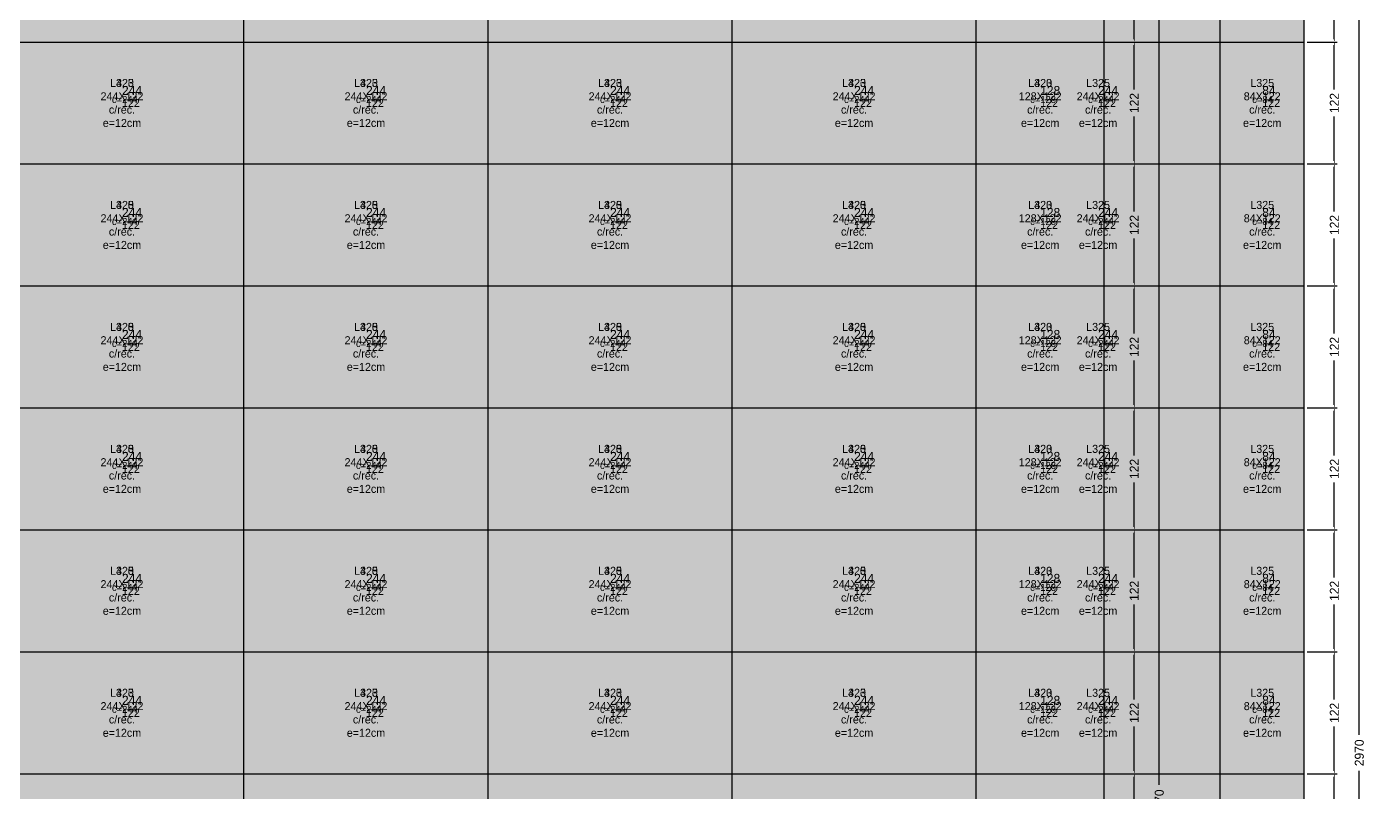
# Model space of a CAD drawing. Extents: x -13000 to 6245, y -61 to 2973.
# Drawn here: x 4907 to 6245, y 1446 to 2211 of the extents above; entities that cross this region are included whole.
import ezdxf

# ---------------------------------------------------------------- set-up
doc = ezdxf.new("R2010")
doc.units = 0
for name, color, linetype in [('3', 3, 'Continuous'), ('4', 4, 'Continuous'), ('AUX00', 7, 'Continuous'), ('Hachura', 251, 'Continuous'), ('Painéis', 200, 'Continuous')]:
    doc.layers.add(name, color=color, linetype=linetype)
doc.dimstyles.new('COTA PAINEL-50', dxfattribs={"dimtxt": 9, "dimasz": 3, "dimexe": 3, "dimexo": 3, "dimgap": 3, "dimtad": 1, "dimdec": 1, "dimcen": 2.5, "dimclrd": 4, "dimclre": 4, "dimclrt": 240, "dimazin": 3, "dimtfac": 1, "dimtmove": 0, "dimatfit": 3})

# ---------------------------------------------------------------- blocks, each defined once
blk = doc.blocks.new('_CLOSEDFILLED')
at = {"color": 0, "linetype": 'BYBLOCK'}
blk.add_solid([(-1, 0.16), (0, 0), (-1, -0.16)], dxfattribs=at)
blk = doc.blocks.new('*D556')
at = {"color": 4}
for p, q in [((5987.2, 1464), (6017.2, 1464)), ((6014.2, 1416.5), (6014.2, 1461)), ((6014.2, 1345), (6014.2, 1389.5)), ((5987.2, 1342), (6017.2, 1342))]:
    blk.add_line(p, q, dxfattribs=at)
at = {"layer": 'Defpoints'}
for p in [(5984.2, 1464), (5984.2, 1342), (6014.2, 1342)]:
    blk.add_point(p, dxfattribs=at)
at = {"layer": 'Painéis', "color": 4, "xscale": 3, "yscale": 3}
for p, rotation in [((6014.2, 1464), 90), ((6014.2, 1342), 270)]:
    blk.add_blockref('_CLOSEDFILLED', p, dxfattribs=dict(at, rotation=rotation))
at = {"layer": 'Painéis', "color": 240, "insert": (6014.2, 1403), "char_height": 9, "attachment_point": 5, "rotation": 90}
blk.add_mtext('122', dxfattribs=at)
blk = doc.blocks.new('*D557')
at = {"color": 4}
for p, q in [((5987.2, 1586), (6017.2, 1586)), ((6014.2, 1538.5), (6014.2, 1583)), ((6014.2, 1467), (6014.2, 1511.5)), ((5987.2, 1464), (6017.2, 1464))]:
    blk.add_line(p, q, dxfattribs=at)
at = {"layer": 'Defpoints'}
for p in [(5984.2, 1586), (5984.2, 1464), (6014.2, 1464)]:
    blk.add_point(p, dxfattribs=at)
at = {"layer": 'Painéis', "color": 4, "xscale": 3, "yscale": 3}
for p, rotation in [((6014.2, 1586), 90), ((6014.2, 1464), 270)]:
    blk.add_blockref('_CLOSEDFILLED', p, dxfattribs=dict(at, rotation=rotation))
at = {"layer": 'Painéis', "color": 240, "insert": (6014.2, 1525), "char_height": 9, "attachment_point": 5, "rotation": 90}
blk.add_mtext('122', dxfattribs=at)
blk = doc.blocks.new('*D558')
at = {"color": 4}
for p, q in [((5987.2, 1708), (6017.2, 1708)), ((6014.2, 1660.5), (6014.2, 1705)), ((6014.2, 1589), (6014.2, 1633.5)), ((5987.2, 1586), (6017.2, 1586))]:
    blk.add_line(p, q, dxfattribs=at)
at = {"layer": 'Defpoints'}
for p in [(5984.2, 1708), (5984.2, 1586), (6014.2, 1586)]:
    blk.add_point(p, dxfattribs=at)
at = {"layer": 'Painéis', "color": 4, "xscale": 3, "yscale": 3}
for p, rotation in [((6014.2, 1708), 90), ((6014.2, 1586), 270)]:
    blk.add_blockref('_CLOSEDFILLED', p, dxfattribs=dict(at, rotation=rotation))
at = {"layer": 'Painéis', "color": 240, "insert": (6014.2, 1647), "char_height": 9, "attachment_point": 5, "rotation": 90}
blk.add_mtext('122', dxfattribs=at)
blk = doc.blocks.new('*D559')
at = {"color": 4}
for p, q in [((5987.2, 1830), (6017.2, 1830)), ((6014.2, 1782.5), (6014.2, 1827)), ((6014.2, 1711), (6014.2, 1755.5)), ((5987.2, 1708), (6017.2, 1708))]:
    blk.add_line(p, q, dxfattribs=at)
at = {"layer": 'Defpoints'}
for p in [(5984.2, 1830), (5984.2, 1708), (6014.2, 1708)]:
    blk.add_point(p, dxfattribs=at)
at = {"layer": 'Painéis', "color": 4, "xscale": 3, "yscale": 3}
for p, rotation in [((6014.2, 1830), 90), ((6014.2, 1708), 270)]:
    blk.add_blockref('_CLOSEDFILLED', p, dxfattribs=dict(at, rotation=rotation))
at = {"layer": 'Painéis', "color": 240, "insert": (6014.2, 1769), "char_height": 9, "attachment_point": 5, "rotation": 90}
blk.add_mtext('122', dxfattribs=at)
blk = doc.blocks.new('*D560')
at = {"color": 4}
for p, q in [((5987.2, 1952), (6017.2, 1952)), ((6014.2, 1904.5), (6014.2, 1949)), ((6014.2, 1833), (6014.2, 1877.5)), ((5987.2, 1830), (6017.2, 1830))]:
    blk.add_line(p, q, dxfattribs=at)
at = {"layer": 'Defpoints'}
for p in [(5984.2, 1952), (5984.2, 1830), (6014.2, 1830)]:
    blk.add_point(p, dxfattribs=at)
at = {"layer": 'Painéis', "color": 4, "xscale": 3, "yscale": 3}
for p, rotation in [((6014.2, 1952), 90), ((6014.2, 1830), 270)]:
    blk.add_blockref('_CLOSEDFILLED', p, dxfattribs=dict(at, rotation=rotation))
at = {"layer": 'Painéis', "color": 240, "insert": (6014.2, 1891), "char_height": 9, "attachment_point": 5, "rotation": 90}
blk.add_mtext('122', dxfattribs=at)
blk = doc.blocks.new('*D561')
at = {"color": 4}
for p, q in [((5987.2, 2074), (6017.2, 2074)), ((6014.2, 2026.5), (6014.2, 2071)), ((6014.2, 1955), (6014.2, 1999.5)), ((5987.2, 1952), (6017.2, 1952))]:
    blk.add_line(p, q, dxfattribs=at)
at = {"layer": 'Defpoints'}
for p in [(5984.2, 2074), (5984.2, 1952), (6014.2, 1952)]:
    blk.add_point(p, dxfattribs=at)
at = {"layer": 'Painéis', "color": 4, "xscale": 3, "yscale": 3}
for p, rotation in [((6014.2, 2074), 90), ((6014.2, 1952), 270)]:
    blk.add_blockref('_CLOSEDFILLED', p, dxfattribs=dict(at, rotation=rotation))
at = {"layer": 'Painéis', "color": 240, "insert": (6014.2, 2013), "char_height": 9, "attachment_point": 5, "rotation": 90}
blk.add_mtext('122', dxfattribs=at)
blk = doc.blocks.new('*D562')
at = {"color": 4}
for p, q in [((5987.2, 2196), (6017.2, 2196)), ((6014.2, 2148.5), (6014.2, 2193)), ((6014.2, 2077), (6014.2, 2121.5)), ((5987.2, 2074), (6017.2, 2074))]:
    blk.add_line(p, q, dxfattribs=at)
at = {"layer": 'Defpoints'}
for p in [(5984.2, 2196), (5984.2, 2074), (6014.2, 2074)]:
    blk.add_point(p, dxfattribs=at)
at = {"layer": 'Painéis', "color": 4, "xscale": 3, "yscale": 3}
for p, rotation in [((6014.2, 2196), 90), ((6014.2, 2074), 270)]:
    blk.add_blockref('_CLOSEDFILLED', p, dxfattribs=dict(at, rotation=rotation))
at = {"layer": 'Painéis', "color": 240, "insert": (6014.2, 2135), "char_height": 9, "attachment_point": 5, "rotation": 90}
blk.add_mtext('122', dxfattribs=at)
blk = doc.blocks.new('*D563')
at = {"color": 4}
for p, q in [((5987.2, 2318), (6017.2, 2318)), ((6014.2, 2270.5), (6014.2, 2315)), ((6014.2, 2199), (6014.2, 2243.5)), ((5987.2, 2196), (6017.2, 2196))]:
    blk.add_line(p, q, dxfattribs=at)
at = {"layer": 'Defpoints'}
for p in [(5984.2, 2318), (5984.2, 2196), (6014.2, 2196)]:
    blk.add_point(p, dxfattribs=at)
at = {"layer": 'Painéis', "color": 4, "xscale": 3, "yscale": 3}
for p, rotation in [((6014.2, 2318), 90), ((6014.2, 2196), 270)]:
    blk.add_blockref('_CLOSEDFILLED', p, dxfattribs=dict(at, rotation=rotation))
at = {"layer": 'Painéis', "color": 240, "insert": (6014.2, 2257), "char_height": 9, "attachment_point": 5, "rotation": 90}
blk.add_mtext('122', dxfattribs=at)
blk = doc.blocks.new('*D569')
at = {"color": 4}
for p, q in [((5987.2, 2870), (6042.2, 2870)), ((6039.2, 1453), (6039.2, 2867)), ((6039.2, 3), (6039.2, 1417)), ((5987.2, 0), (6042.2, 0))]:
    blk.add_line(p, q, dxfattribs=at)
at = {"layer": 'Defpoints'}
for p in [(5984.2, 2870), (5984.2, 0), (6039.2, 0)]:
    blk.add_point(p, dxfattribs=at)
at = {"layer": 'Painéis', "color": 4, "xscale": 3, "yscale": 3}
for p, rotation in [((6039.2, 2870), 90), ((6039.2, 0), 270)]:
    blk.add_blockref('_CLOSEDFILLED', p, dxfattribs=dict(at, rotation=rotation))
at = {"layer": 'Painéis', "color": 240, "insert": (6039.2, 1435), "char_height": 9, "attachment_point": 5, "rotation": 90}
blk.add_mtext('2870', dxfattribs=at)
blk = doc.blocks.new('*D613')
at = {"color": 4}
for p, q in [((6187.2, 1464), (6217.2, 1464)), ((6214.2, 1416.5), (6214.2, 1461)), ((6214.2, 1345), (6214.2, 1389.5)), ((6187.2, 1342), (6217.2, 1342))]:
    blk.add_line(p, q, dxfattribs=at)
at = {"layer": 'Defpoints'}
for p in [(6184.2, 1464), (6184.2, 1342), (6214.2, 1342)]:
    blk.add_point(p, dxfattribs=at)
at = {"layer": 'Painéis', "color": 4, "xscale": 3, "yscale": 3}
for p, rotation in [((6214.2, 1464), 90), ((6214.2, 1342), 270)]:
    blk.add_blockref('_CLOSEDFILLED', p, dxfattribs=dict(at, rotation=rotation))
at = {"layer": 'Painéis', "color": 240, "insert": (6214.2, 1403), "char_height": 9, "attachment_point": 5, "rotation": 90}
blk.add_mtext('122', dxfattribs=at)
blk = doc.blocks.new('*D614')
at = {"color": 4}
for p, q in [((6187.2, 1586), (6217.2, 1586)), ((6214.2, 1538.5), (6214.2, 1583)), ((6214.2, 1467), (6214.2, 1511.5)), ((6187.2, 1464), (6217.2, 1464))]:
    blk.add_line(p, q, dxfattribs=at)
at = {"layer": 'Defpoints'}
for p in [(6184.2, 1586), (6184.2, 1464), (6214.2, 1464)]:
    blk.add_point(p, dxfattribs=at)
at = {"layer": 'Painéis', "color": 4, "xscale": 3, "yscale": 3}
for p, rotation in [((6214.2, 1586), 90), ((6214.2, 1464), 270)]:
    blk.add_blockref('_CLOSEDFILLED', p, dxfattribs=dict(at, rotation=rotation))
at = {"layer": 'Painéis', "color": 240, "insert": (6214.2, 1525), "char_height": 9, "attachment_point": 5, "rotation": 90}
blk.add_mtext('122', dxfattribs=at)
blk = doc.blocks.new('*D615')
at = {"color": 4}
for p, q in [((6187.2, 1708), (6217.2, 1708)), ((6214.2, 1660.5), (6214.2, 1705)), ((6214.2, 1589), (6214.2, 1633.5)), ((6187.2, 1586), (6217.2, 1586))]:
    blk.add_line(p, q, dxfattribs=at)
at = {"layer": 'Defpoints'}
for p in [(6184.2, 1708), (6184.2, 1586), (6214.2, 1586)]:
    blk.add_point(p, dxfattribs=at)
at = {"layer": 'Painéis', "color": 4, "xscale": 3, "yscale": 3}
for p, rotation in [((6214.2, 1708), 90), ((6214.2, 1586), 270)]:
    blk.add_blockref('_CLOSEDFILLED', p, dxfattribs=dict(at, rotation=rotation))
at = {"layer": 'Painéis', "color": 240, "insert": (6214.2, 1647), "char_height": 9, "attachment_point": 5, "rotation": 90}
blk.add_mtext('122', dxfattribs=at)
blk = doc.blocks.new('*D616')
at = {"color": 4}
for p, q in [((6187.2, 1830), (6217.2, 1830)), ((6214.2, 1782.5), (6214.2, 1827)), ((6214.2, 1711), (6214.2, 1755.5)), ((6187.2, 1708), (6217.2, 1708))]:
    blk.add_line(p, q, dxfattribs=at)
at = {"layer": 'Defpoints'}
for p in [(6184.2, 1830), (6184.2, 1708), (6214.2, 1708)]:
    blk.add_point(p, dxfattribs=at)
at = {"layer": 'Painéis', "color": 4, "xscale": 3, "yscale": 3}
for p, rotation in [((6214.2, 1830), 90), ((6214.2, 1708), 270)]:
    blk.add_blockref('_CLOSEDFILLED', p, dxfattribs=dict(at, rotation=rotation))
at = {"layer": 'Painéis', "color": 240, "insert": (6214.2, 1769), "char_height": 9, "attachment_point": 5, "rotation": 90}
blk.add_mtext('122', dxfattribs=at)
blk = doc.blocks.new('*D617')
at = {"color": 4}
for p, q in [((6187.2, 1952), (6217.2, 1952)), ((6214.2, 1904.5), (6214.2, 1949)), ((6214.2, 1833), (6214.2, 1877.5)), ((6187.2, 1830), (6217.2, 1830))]:
    blk.add_line(p, q, dxfattribs=at)
at = {"layer": 'Defpoints'}
for p in [(6184.2, 1952), (6184.2, 1830), (6214.2, 1830)]:
    blk.add_point(p, dxfattribs=at)
at = {"layer": 'Painéis', "color": 4, "xscale": 3, "yscale": 3}
for p, rotation in [((6214.2, 1952), 90), ((6214.2, 1830), 270)]:
    blk.add_blockref('_CLOSEDFILLED', p, dxfattribs=dict(at, rotation=rotation))
at = {"layer": 'Painéis', "color": 240, "insert": (6214.2, 1891), "char_height": 9, "attachment_point": 5, "rotation": 90}
blk.add_mtext('122', dxfattribs=at)
blk = doc.blocks.new('*D618')
at = {"color": 4}
for p, q in [((6187.2, 2074), (6217.2, 2074)), ((6214.2, 2026.5), (6214.2, 2071)), ((6214.2, 1955), (6214.2, 1999.5)), ((6187.2, 1952), (6217.2, 1952))]:
    blk.add_line(p, q, dxfattribs=at)
at = {"layer": 'Defpoints'}
for p in [(6184.2, 2074), (6184.2, 1952), (6214.2, 1952)]:
    blk.add_point(p, dxfattribs=at)
at = {"layer": 'Painéis', "color": 4, "xscale": 3, "yscale": 3}
for p, rotation in [((6214.2, 2074), 90), ((6214.2, 1952), 270)]:
    blk.add_blockref('_CLOSEDFILLED', p, dxfattribs=dict(at, rotation=rotation))
at = {"layer": 'Painéis', "color": 240, "insert": (6214.2, 2013), "char_height": 9, "attachment_point": 5, "rotation": 90}
blk.add_mtext('122', dxfattribs=at)
blk = doc.blocks.new('*D619')
at = {"color": 4}
for p, q in [((6187.2, 2196), (6217.2, 2196)), ((6214.2, 2148.5), (6214.2, 2193)), ((6214.2, 2077), (6214.2, 2121.5)), ((6187.2, 2074), (6217.2, 2074))]:
    blk.add_line(p, q, dxfattribs=at)
at = {"layer": 'Defpoints'}
for p in [(6184.2, 2196), (6184.2, 2074), (6214.2, 2074)]:
    blk.add_point(p, dxfattribs=at)
at = {"layer": 'Painéis', "color": 4, "xscale": 3, "yscale": 3}
for p, rotation in [((6214.2, 2196), 90), ((6214.2, 2074), 270)]:
    blk.add_blockref('_CLOSEDFILLED', p, dxfattribs=dict(at, rotation=rotation))
at = {"layer": 'Painéis', "color": 240, "insert": (6214.2, 2135), "char_height": 9, "attachment_point": 5, "rotation": 90}
blk.add_mtext('122', dxfattribs=at)
blk = doc.blocks.new('*D620')
at = {"color": 4}
for p, q in [((6187.2, 2318), (6217.2, 2318)), ((6214.2, 2270.5), (6214.2, 2315)), ((6214.2, 2199), (6214.2, 2243.5)), ((6187.2, 2196), (6217.2, 2196))]:
    blk.add_line(p, q, dxfattribs=at)
at = {"layer": 'Defpoints'}
for p in [(6184.2, 2318), (6184.2, 2196), (6214.2, 2196)]:
    blk.add_point(p, dxfattribs=at)
at = {"layer": 'Painéis', "color": 4, "xscale": 3, "yscale": 3}
for p, rotation in [((6214.2, 2318), 90), ((6214.2, 2196), 270)]:
    blk.add_blockref('_CLOSEDFILLED', p, dxfattribs=dict(at, rotation=rotation))
at = {"layer": 'Painéis', "color": 240, "insert": (6214.2, 2257), "char_height": 9, "attachment_point": 5, "rotation": 90}
blk.add_mtext('122', dxfattribs=at)
blk = doc.blocks.new('*D627')
at = {"color": 4}
for p, q in [((6187.2, 2970), (6242.2, 2970)), ((6239.2, 1503), (6239.2, 2967)), ((6239.2, 3), (6239.2, 1467)), ((6187.2, 0), (6242.2, 0))]:
    blk.add_line(p, q, dxfattribs=at)
at = {"layer": 'Defpoints'}
for p in [(6184.2, 2970), (6184.2, 0), (6239.2, 0)]:
    blk.add_point(p, dxfattribs=at)
at = {"layer": 'Painéis', "color": 4, "xscale": 3, "yscale": 3}
for p, rotation in [((6239.2, 2970), 90), ((6239.2, 0), 270)]:
    blk.add_blockref('_CLOSEDFILLED', p, dxfattribs=dict(at, rotation=rotation))
at = {"layer": 'Painéis', "color": 240, "insert": (6239.2, 1485), "char_height": 9, "attachment_point": 5, "rotation": 90}
blk.add_mtext('2970', dxfattribs=at)
blk = doc.blocks.new('*D830')
at = {"color": 4}
for p, q in [((5987.2, 1464), (6017.2, 1464)), ((6014.2, 1416.5), (6014.2, 1461)), ((6014.2, 1345), (6014.2, 1389.5)), ((5987.2, 1342), (6017.2, 1342))]:
    blk.add_line(p, q, dxfattribs=at)
at = {"layer": 'Defpoints'}
for p in [(5984.2, 1464), (5984.2, 1342), (6014.2, 1342)]:
    blk.add_point(p, dxfattribs=at)
at = {"layer": 'Painéis', "color": 4, "xscale": 3, "yscale": 3}
for p, rotation in [((6014.2, 1464), 90), ((6014.2, 1342), 270)]:
    blk.add_blockref('_CLOSEDFILLED', p, dxfattribs=dict(at, rotation=rotation))
at = {"layer": 'Painéis', "color": 240, "insert": (6014.2, 1403), "char_height": 9, "attachment_point": 5, "rotation": 90}
blk.add_mtext('122', dxfattribs=at)
blk = doc.blocks.new('*D831')
at = {"color": 4}
for p, q in [((5987.2, 1586), (6017.2, 1586)), ((6014.2, 1538.5), (6014.2, 1583)), ((6014.2, 1467), (6014.2, 1511.5)), ((5987.2, 1464), (6017.2, 1464))]:
    blk.add_line(p, q, dxfattribs=at)
at = {"layer": 'Defpoints'}
for p in [(5984.2, 1586), (5984.2, 1464), (6014.2, 1464)]:
    blk.add_point(p, dxfattribs=at)
at = {"layer": 'Painéis', "color": 4, "xscale": 3, "yscale": 3}
for p, rotation in [((6014.2, 1586), 90), ((6014.2, 1464), 270)]:
    blk.add_blockref('_CLOSEDFILLED', p, dxfattribs=dict(at, rotation=rotation))
at = {"layer": 'Painéis', "color": 240, "insert": (6014.2, 1525), "char_height": 9, "attachment_point": 5, "rotation": 90}
blk.add_mtext('122', dxfattribs=at)
blk = doc.blocks.new('*D832')
at = {"color": 4}
for p, q in [((5987.2, 1708), (6017.2, 1708)), ((6014.2, 1660.5), (6014.2, 1705)), ((6014.2, 1589), (6014.2, 1633.5)), ((5987.2, 1586), (6017.2, 1586))]:
    blk.add_line(p, q, dxfattribs=at)
at = {"layer": 'Defpoints'}
for p in [(5984.2, 1708), (5984.2, 1586), (6014.2, 1586)]:
    blk.add_point(p, dxfattribs=at)
at = {"layer": 'Painéis', "color": 4, "xscale": 3, "yscale": 3}
for p, rotation in [((6014.2, 1708), 90), ((6014.2, 1586), 270)]:
    blk.add_blockref('_CLOSEDFILLED', p, dxfattribs=dict(at, rotation=rotation))
at = {"layer": 'Painéis', "color": 240, "insert": (6014.2, 1647), "char_height": 9, "attachment_point": 5, "rotation": 90}
blk.add_mtext('122', dxfattribs=at)
blk = doc.blocks.new('*D833')
at = {"color": 4}
for p, q in [((5987.2, 1830), (6017.2, 1830)), ((6014.2, 1782.5), (6014.2, 1827)), ((6014.2, 1711), (6014.2, 1755.5)), ((5987.2, 1708), (6017.2, 1708))]:
    blk.add_line(p, q, dxfattribs=at)
at = {"layer": 'Defpoints'}
for p in [(5984.2, 1830), (5984.2, 1708), (6014.2, 1708)]:
    blk.add_point(p, dxfattribs=at)
at = {"layer": 'Painéis', "color": 4, "xscale": 3, "yscale": 3}
for p, rotation in [((6014.2, 1830), 90), ((6014.2, 1708), 270)]:
    blk.add_blockref('_CLOSEDFILLED', p, dxfattribs=dict(at, rotation=rotation))
at = {"layer": 'Painéis', "color": 240, "insert": (6014.2, 1769), "char_height": 9, "attachment_point": 5, "rotation": 90}
blk.add_mtext('122', dxfattribs=at)
blk = doc.blocks.new('*D834')
at = {"color": 4}
for p, q in [((5987.2, 1952), (6017.2, 1952)), ((6014.2, 1904.5), (6014.2, 1949)), ((6014.2, 1833), (6014.2, 1877.5)), ((5987.2, 1830), (6017.2, 1830))]:
    blk.add_line(p, q, dxfattribs=at)
at = {"layer": 'Defpoints'}
for p in [(5984.2, 1952), (5984.2, 1830), (6014.2, 1830)]:
    blk.add_point(p, dxfattribs=at)
at = {"layer": 'Painéis', "color": 4, "xscale": 3, "yscale": 3}
for p, rotation in [((6014.2, 1952), 90), ((6014.2, 1830), 270)]:
    blk.add_blockref('_CLOSEDFILLED', p, dxfattribs=dict(at, rotation=rotation))
at = {"layer": 'Painéis', "color": 240, "insert": (6014.2, 1891), "char_height": 9, "attachment_point": 5, "rotation": 90}
blk.add_mtext('122', dxfattribs=at)
blk = doc.blocks.new('*D835')
at = {"color": 4}
for p, q in [((5987.2, 2074), (6017.2, 2074)), ((6014.2, 2026.5), (6014.2, 2071)), ((6014.2, 1955), (6014.2, 1999.5)), ((5987.2, 1952), (6017.2, 1952))]:
    blk.add_line(p, q, dxfattribs=at)
at = {"layer": 'Defpoints'}
for p in [(5984.2, 2074), (5984.2, 1952), (6014.2, 1952)]:
    blk.add_point(p, dxfattribs=at)
at = {"layer": 'Painéis', "color": 4, "xscale": 3, "yscale": 3}
for p, rotation in [((6014.2, 2074), 90), ((6014.2, 1952), 270)]:
    blk.add_blockref('_CLOSEDFILLED', p, dxfattribs=dict(at, rotation=rotation))
at = {"layer": 'Painéis', "color": 240, "insert": (6014.2, 2013), "char_height": 9, "attachment_point": 5, "rotation": 90}
blk.add_mtext('122', dxfattribs=at)
blk = doc.blocks.new('*D836')
at = {"color": 4}
for p, q in [((5987.2, 2196), (6017.2, 2196)), ((6014.2, 2148.5), (6014.2, 2193)), ((6014.2, 2077), (6014.2, 2121.5)), ((5987.2, 2074), (6017.2, 2074))]:
    blk.add_line(p, q, dxfattribs=at)
at = {"layer": 'Defpoints'}
for p in [(5984.2, 2196), (5984.2, 2074), (6014.2, 2074)]:
    blk.add_point(p, dxfattribs=at)
at = {"layer": 'Painéis', "color": 4, "xscale": 3, "yscale": 3}
for p, rotation in [((6014.2, 2196), 90), ((6014.2, 2074), 270)]:
    blk.add_blockref('_CLOSEDFILLED', p, dxfattribs=dict(at, rotation=rotation))
at = {"layer": 'Painéis', "color": 240, "insert": (6014.2, 2135), "char_height": 9, "attachment_point": 5, "rotation": 90}
blk.add_mtext('122', dxfattribs=at)
blk = doc.blocks.new('*D837')
at = {"color": 4}
for p, q in [((5987.2, 2318), (6017.2, 2318)), ((6014.2, 2270.5), (6014.2, 2315)), ((6014.2, 2199), (6014.2, 2243.5)), ((5987.2, 2196), (6017.2, 2196))]:
    blk.add_line(p, q, dxfattribs=at)
at = {"layer": 'Defpoints'}
for p in [(5984.2, 2318), (5984.2, 2196), (6014.2, 2196)]:
    blk.add_point(p, dxfattribs=at)
at = {"layer": 'Painéis', "color": 4, "xscale": 3, "yscale": 3}
for p, rotation in [((6014.2, 2318), 90), ((6014.2, 2196), 270)]:
    blk.add_blockref('_CLOSEDFILLED', p, dxfattribs=dict(at, rotation=rotation))
at = {"layer": 'Painéis', "color": 240, "insert": (6014.2, 2257), "char_height": 9, "attachment_point": 5, "rotation": 90}
blk.add_mtext('122', dxfattribs=at)
blk = doc.blocks.new('*D843')
at = {"color": 4}
for p, q in [((5987.2, 2870), (6042.2, 2870)), ((6039.2, 1453), (6039.2, 2867)), ((6039.2, 3), (6039.2, 1417)), ((5987.2, 0), (6042.2, 0))]:
    blk.add_line(p, q, dxfattribs=at)
at = {"layer": 'Defpoints'}
for p in [(5984.2, 2870), (5984.2, 0), (6039.2, 0)]:
    blk.add_point(p, dxfattribs=at)
at = {"layer": 'Painéis', "color": 4, "xscale": 3, "yscale": 3}
for p, rotation in [((6039.2, 2870), 90), ((6039.2, 0), 270)]:
    blk.add_blockref('_CLOSEDFILLED', p, dxfattribs=dict(at, rotation=rotation))
at = {"layer": 'Painéis', "color": 240, "insert": (6039.2, 1435), "char_height": 9, "attachment_point": 5, "rotation": 90}
blk.add_mtext('2870', dxfattribs=at)

msp = doc.modelspace()

# ---------------------------------------------------------------- hatches: boundary and pattern name
at = {"layer": 'Hachura'}
h = msp.add_hatch(color=7, dxfattribs=at)
h.dxf.hatch_style = 1
h.paths.add_polyline_path([(0, 0), (6184.2, 0), (6184.2, 2970), (0, 2970)])
h = msp.add_hatch(color=7, dxfattribs=at)
h.dxf.hatch_style = 1
h.paths.add_polyline_path([(0, 0), (5984.2, 0), (5984.2, 2870), (0, 2870)])
h = msp.add_hatch(color=7, dxfattribs=at)
h.dxf.hatch_style = 1
h.paths.add_polyline_path([(0, 0), (5984.2, 0), (5984.2, 2870), (0, 2870)])

# ---------------------------------------------------------------- linework, layer by layer
at = {"layer": '3'}
for p, q in [((6184.2, 0), (6184.2, 2970)), ((5984.2, 0), (5984.2, 2870)), ((5984.2, 0), (5984.2, 2870))]:
    msp.add_line(p, q, dxfattribs=at)
at = {"layer": '3', "lineweight": 25}
for points in [[(0, 0), (6184.2, 0), (6184.2, 2970), (0, 2970)], [(0, 0), (5984.2, 0), (5984.2, 2870), (0, 2870)], [(0, 0), (5984.2, 0), (5984.2, 2870), (0, 2870)]]:
    msp.add_lwpolyline(points, close=True, dxfattribs=at)
at = {"layer": '3'}
for points in [[(5124, 0), (5124, 2970)], [(5368, 0), (5368, 2970)], [(5612, 0), (5612, 2970)], [(5856, 0), (5856, 2970)], [(6100, 0), (6100, 2970)], [(6184.2, 0), (6184.2, 2970)], [(5124, 0), (5124, 2870)], [(5124, 0), (5124, 2870)], [(5368, 0), (5368, 2870)], [(5368, 0), (5368, 2870)], [(5612, 0), (5612, 2870)], [(5612, 0), (5612, 2870)], [(5856, 0), (5856, 2870)], [(5856, 0), (5856, 2870)], [(5984.2, 0), (5984.2, 2870)], [(5984.2, 0), (5984.2, 2870)], [(0, 2196), (5984.2, 2196)], [(0, 2196), (6184.2, 2196)], [(0, 2196), (5984.2, 2196)], [(0, 2074), (5984.2, 2074)], [(0, 2074), (6184.2, 2074)], [(0, 2074), (5984.2, 2074)], [(0, 1952), (5984.2, 1952)], [(0, 1952), (6184.2, 1952)], [(0, 1952), (5984.2, 1952)], [(0, 1830), (5984.2, 1830)], [(0, 1830), (6184.2, 1830)], [(0, 1830), (5984.2, 1830)], [(0, 1708), (5984.2, 1708)], [(0, 1708), (6184.2, 1708)], [(0, 1708), (5984.2, 1708)], [(0, 1586), (5984.2, 1586)], [(0, 1586), (6184.2, 1586)], [(0, 1586), (5984.2, 1586)], [(0, 1464), (5984.2, 1464)], [(0, 1464), (6184.2, 1464)], [(0, 1464), (5984.2, 1464)]]:
    msp.add_lwpolyline(points, dxfattribs=at)
at = {"layer": 'Painéis', "lineweight": 18}
for p, q in [((5124, 0), (5124, 2970)), ((5368, 0), (5368, 2970)), ((5612, 0), (5612, 2970)), ((5856, 0), (5856, 2970)), ((6100, 0), (6100, 2970)), ((6184.2, 0), (6184.2, 2970)), ((5124, 0), (5124, 2870)), ((5124, 0), (5124, 2870)), ((5368, 0), (5368, 2870)), ((5368, 0), (5368, 2870)), ((5612, 0), (5612, 2870)), ((5612, 0), (5612, 2870)), ((5856, 0), (5856, 2870)), ((5856, 0), (5856, 2870)), ((5984.2, 0), (5984.2, 2870)), ((5984.2, 0), (5984.2, 2870)), ((0, 2196), (5984.2, 2196)), ((0, 2196), (6184.2, 2196)), ((0, 2196), (5984.2, 2196)), ((0, 2074), (5984.2, 2074)), ((0, 2074), (6184.2, 2074)), ((0, 2074), (5984.2, 2074)), ((0, 1952), (5984.2, 1952)), ((0, 1952), (6184.2, 1952)), ((0, 1952), (5984.2, 1952)), ((0, 1830), (5984.2, 1830)), ((0, 1830), (6184.2, 1830)), ((0, 1830), (5984.2, 1830)), ((0, 1708), (5984.2, 1708)), ((0, 1708), (6184.2, 1708)), ((0, 1708), (5984.2, 1708)), ((0, 1586), (5984.2, 1586)), ((0, 1586), (6184.2, 1586)), ((0, 1586), (5984.2, 1586)), ((0, 1464), (5984.2, 1464)), ((0, 1464), (6184.2, 1464)), ((0, 1464), (5984.2, 1464))]:
    msp.add_line(p, q, dxfattribs=at)

# ---------------------------------------------------------------- texts
at = {"layer": '3'}
for s, p in [('c=244', (4992, 2135)), ('c=244', (4992, 2135)), ('c=244', (4992, 2135)), ('c=244', (5236, 2135)), ('c=244', (5236, 2135)), ('c=244', (5236, 2135)), ('c=244', (5480, 2135)), ('c=244', (5480, 2135)), ('c=244', (5480, 2135)), ('c=244', (5724, 2135)), ('c=244', (5724, 2135)), ('c=244', (5724, 2135)), ('c=128', (5910.1, 2135)), ('c=128', (5910.1, 2135)), ('c=244', (5968, 2135)), ('c=84', (6132.1, 2135)), ('c=244', (4992, 2013)), ('c=244', (4992, 2013)), ('c=244', (4992, 2013)), ('c=244', (5236, 2013)), ('c=244', (5236, 2013)), ('c=244', (5236, 2013)), ('c=244', (5480, 2013)), ('c=244', (5480, 2013)), ('c=244', (5480, 2013)), ('c=244', (5724, 2013)), ('c=244', (5724, 2013)), ('c=244', (5724, 2013)), ('c=128', (5910.1, 2013)), ('c=128', (5910.1, 2013)), ('c=244', (5968, 2013)), ('c=84', (6132.1, 2013)), ('c=244', (4992, 1891)), ('c=244', (4992, 1891)), ('c=244', (4992, 1891)), ('c=244', (5236, 1891)), ('c=244', (5236, 1891)), ('c=244', (5236, 1891)), ('c=244', (5480, 1891)), ('c=244', (5480, 1891)), ('c=244', (5480, 1891)), ('c=244', (5724, 1891)), ('c=244', (5724, 1891)), ('c=244', (5724, 1891)), ('c=128', (5910.1, 1891)), ('c=128', (5910.1, 1891)), ('c=244', (5968, 1891)), ('c=84', (6132.1, 1891)), ('c=244', (4992, 1769)), ('c=244', (4992, 1769)), ('c=244', (4992, 1769)), ('c=244', (5236, 1769)), ('c=244', (5236, 1769)), ('c=244', (5236, 1769)), ('c=244', (5480, 1769)), ('c=244', (5480, 1769)), ('c=244', (5480, 1769)), ('c=244', (5724, 1769)), ('c=244', (5724, 1769)), ('c=244', (5724, 1769)), ('c=128', (5910.1, 1769)), ('c=128', (5910.1, 1769)), ('c=244', (5968, 1769)), ('c=84', (6132.1, 1769)), ('c=244', (4992, 1647)), ('c=244', (4992, 1647)), ('c=244', (4992, 1647)), ('c=244', (5236, 1647)), ('c=244', (5236, 1647)), ('c=244', (5236, 1647)), ('c=244', (5480, 1647)), ('c=244', (5480, 1647)), ('c=244', (5480, 1647)), ('c=244', (5724, 1647)), ('c=244', (5724, 1647)), ('c=244', (5724, 1647)), ('c=128', (5910.1, 1647)), ('c=128', (5910.1, 1647)), ('c=244', (5968, 1647)), ('c=84', (6132.1, 1647)), ('c=244', (4992, 1525)), ('c=244', (4992, 1525)), ('c=244', (4992, 1525)), ('c=244', (5236, 1525)), ('c=244', (5236, 1525)), ('c=244', (5236, 1525)), ('c=244', (5480, 1525)), ('c=244', (5480, 1525)), ('c=244', (5480, 1525)), ('c=244', (5724, 1525)), ('c=244', (5724, 1525)), ('c=244', (5724, 1525)), ('c=128', (5910.1, 1525)), ('c=128', (5910.1, 1525)), ('c=244', (5968, 1525)), ('c=84', (6132.1, 1525))]:
    msp.add_text(s, height=7, dxfattribs=at).set_placement(p)
at = {"layer": '4'}
for s, height, p in [('244', 9, (5002, 2143)), ('244', 9, (5002, 2143)), ('244', 9, (5002, 2143)), ('244', 9, (5246, 2143)), ('244', 9, (5246, 2143)), ('244', 9, (5246, 2143)), ('244', 9, (5490, 2143)), ('244', 9, (5490, 2143)), ('244', 9, (5490, 2143)), ('244', 9, (5734, 2143)), ('244', 9, (5734, 2143)), ('244', 9, (5734, 2143)), ('128', 9, (5920.1, 2143)), ('128', 9, (5920.1, 2143)), ('244', 9, (5978, 2143)), ('84', 9, (6142.1, 2143)), ('122', 8, (5002, 2131)), ('122', 8, (5002, 2131)), ('122', 8, (5002, 2131)), ('122', 8, (5246, 2131)), ('122', 8, (5246, 2131)), ('122', 8, (5246, 2131)), ('122', 8, (5490, 2131)), ('122', 8, (5490, 2131)), ('122', 8, (5490, 2131)), ('122', 8, (5734, 2131)), ('122', 8, (5734, 2131)), ('122', 8, (5734, 2131)), ('122', 8, (5920.1, 2131)), ('122', 8, (5920.1, 2131)), ('122', 8, (5978, 2131)), ('122', 8, (6142.1, 2131)), ('244', 9, (5002, 2021)), ('244', 9, (5002, 2021)), ('244', 9, (5002, 2021)), ('244', 9, (5246, 2021)), ('244', 9, (5246, 2021)), ('244', 9, (5246, 2021)), ('244', 9, (5490, 2021)), ('244', 9, (5490, 2021)), ('244', 9, (5490, 2021)), ('244', 9, (5734, 2021)), ('244', 9, (5734, 2021)), ('244', 9, (5734, 2021)), ('128', 9, (5920.1, 2021)), ('128', 9, (5920.1, 2021)), ('244', 9, (5978, 2021)), ('84', 9, (6142.1, 2021)), ('122', 8, (5002, 2009)), ('122', 8, (5002, 2009)), ('122', 8, (5002, 2009)), ('122', 8, (5246, 2009)), ('122', 8, (5246, 2009)), ('122', 8, (5246, 2009)), ('122', 8, (5490, 2009)), ('122', 8, (5490, 2009)), ('122', 8, (5490, 2009)), ('122', 8, (5734, 2009)), ('122', 8, (5734, 2009)), ('122', 8, (5734, 2009)), ('122', 8, (5920.1, 2009)), ('122', 8, (5920.1, 2009)), ('122', 8, (5978, 2009)), ('122', 8, (6142.1, 2009)), ('244', 9, (5002, 1899)), ('244', 9, (5002, 1899)), ('244', 9, (5002, 1899)), ('244', 9, (5246, 1899)), ('244', 9, (5246, 1899)), ('244', 9, (5246, 1899)), ('244', 9, (5490, 1899)), ('244', 9, (5490, 1899)), ('244', 9, (5490, 1899)), ('244', 9, (5734, 1899)), ('244', 9, (5734, 1899)), ('244', 9, (5734, 1899)), ('128', 9, (5920.1, 1899)), ('128', 9, (5920.1, 1899)), ('244', 9, (5978, 1899)), ('84', 9, (6142.1, 1899)), ('122', 8, (5002, 1887)), ('122', 8, (5002, 1887)), ('122', 8, (5002, 1887)), ('122', 8, (5246, 1887)), ('122', 8, (5246, 1887)), ('122', 8, (5246, 1887)), ('122', 8, (5490, 1887)), ('122', 8, (5490, 1887)), ('122', 8, (5490, 1887)), ('122', 8, (5734, 1887)), ('122', 8, (5734, 1887)), ('122', 8, (5734, 1887)), ('122', 8, (5920.1, 1887)), ('122', 8, (5920.1, 1887)), ('122', 8, (5978, 1887)), ('122', 8, (6142.1, 1887)), ('244', 9, (5002, 1777)), ('244', 9, (5002, 1777)), ('244', 9, (5002, 1777)), ('244', 9, (5246, 1777)), ('244', 9, (5246, 1777)), ('244', 9, (5246, 1777)), ('244', 9, (5490, 1777)), ('244', 9, (5490, 1777)), ('244', 9, (5490, 1777)), ('244', 9, (5734, 1777)), ('244', 9, (5734, 1777)), ('244', 9, (5734, 1777)), ('128', 9, (5920.1, 1777)), ('128', 9, (5920.1, 1777)), ('244', 9, (5978, 1777)), ('84', 9, (6142.1, 1777)), ('122', 8, (5002, 1765)), ('122', 8, (5002, 1765)), ('122', 8, (5002, 1765)), ('122', 8, (5246, 1765)), ('122', 8, (5246, 1765)), ('122', 8, (5246, 1765)), ('122', 8, (5490, 1765)), ('122', 8, (5490, 1765)), ('122', 8, (5490, 1765)), ('122', 8, (5734, 1765)), ('122', 8, (5734, 1765)), ('122', 8, (5734, 1765)), ('122', 8, (5920.1, 1765)), ('122', 8, (5920.1, 1765)), ('122', 8, (5978, 1765)), ('122', 8, (6142.1, 1765)), ('244', 9, (5002, 1655)), ('244', 9, (5002, 1655)), ('244', 9, (5002, 1655)), ('244', 9, (5246, 1655)), ('244', 9, (5246, 1655)), ('244', 9, (5246, 1655)), ('244', 9, (5490, 1655)), ('244', 9, (5490, 1655)), ('244', 9, (5490, 1655)), ('244', 9, (5734, 1655)), ('244', 9, (5734, 1655)), ('244', 9, (5734, 1655)), ('128', 9, (5920.1, 1655)), ('128', 9, (5920.1, 1655)), ('244', 9, (5978, 1655)), ('84', 9, (6142.1, 1655)), ('122', 8, (5002, 1643)), ('122', 8, (5002, 1643)), ('122', 8, (5002, 1643)), ('122', 8, (5246, 1643)), ('122', 8, (5246, 1643)), ('122', 8, (5246, 1643)), ('122', 8, (5490, 1643)), ('122', 8, (5490, 1643)), ('122', 8, (5490, 1643)), ('122', 8, (5734, 1643)), ('122', 8, (5734, 1643)), ('122', 8, (5734, 1643)), ('122', 8, (5920.1, 1643)), ('122', 8, (5920.1, 1643)), ('122', 8, (5978, 1643)), ('122', 8, (6142.1, 1643)), ('244', 9, (5002, 1533)), ('244', 9, (5002, 1533)), ('244', 9, (5002, 1533)), ('244', 9, (5246, 1533)), ('244', 9, (5246, 1533)), ('244', 9, (5246, 1533)), ('244', 9, (5490, 1533)), ('244', 9, (5490, 1533)), ('244', 9, (5490, 1533)), ('244', 9, (5734, 1533)), ('244', 9, (5734, 1533)), ('244', 9, (5734, 1533)), ('128', 9, (5920.1, 1533)), ('128', 9, (5920.1, 1533)), ('244', 9, (5978, 1533)), ('84', 9, (6142.1, 1533)), ('122', 8, (5002, 1521)), ('122', 8, (5002, 1521)), ('122', 8, (5002, 1521)), ('122', 8, (5246, 1521)), ('122', 8, (5246, 1521)), ('122', 8, (5246, 1521)), ('122', 8, (5490, 1521)), ('122', 8, (5490, 1521)), ('122', 8, (5490, 1521)), ('122', 8, (5734, 1521)), ('122', 8, (5734, 1521)), ('122', 8, (5734, 1521)), ('122', 8, (5920.1, 1521)), ('122', 8, (5920.1, 1521)), ('122', 8, (5978, 1521)), ('122', 8, (6142.1, 1521))]:
    msp.add_text(s, height=height, dxfattribs=at).set_placement(p)
at = {"layer": 'AUX00', "char_height": 8, "attachment_point": 5}
for s, insert in [('\\pxqc;L323^J244X122^Jc/rec.^Je=12cm', (5002, 2135)), ('\\pxqc;L325^J244X122^Jc/rec.^Je=12cm', (5002, 2135)), ('\\pxqc;L420^J244X122^Jc/rec.^Je=12cm', (5002, 2135)), ('\\pxqc;L323^J244X122^Jc/rec.^Je=12cm', (5246, 2135)), ('\\pxqc;L325^J244X122^Jc/rec.^Je=12cm', (5246, 2135)), ('\\pxqc;L420^J244X122^Jc/rec.^Je=12cm', (5246, 2135)), ('\\pxqc;L323^J244X122^Jc/rec.^Je=12cm', (5490, 2135)), ('\\pxqc;L325^J244X122^Jc/rec.^Je=12cm', (5490, 2135)), ('\\pxqc;L420^J244X122^Jc/rec.^Je=12cm', (5490, 2135)), ('\\pxqc;L323^J244X122^Jc/rec.^Je=12cm', (5734, 2135)), ('\\pxqc;L325^J244X122^Jc/rec.^Je=12cm', (5734, 2135)), ('\\pxqc;L420^J244X122^Jc/rec.^Je=12cm', (5734, 2135)), ('\\pxqc;L323^J128X122^Jc/rec.^Je=12cm', (5920.1, 2135)), ('\\pxqc;L420^J128X122^Jc/rec.^Je=12cm', (5920.1, 2135)), ('\\pxqc;L325^J244X122^Jc/rec.^Je=12cm', (5978, 2135)), ('\\pxqc;L325^J84X122^Jc/rec.^Je=12cm', (6142.1, 2135)), ('\\pxqc;L323^J244X122^Jc/rec.^Je=12cm', (5002, 2013)), ('\\pxqc;L325^J244X122^Jc/rec.^Je=12cm', (5002, 2013)), ('\\pxqc;L420^J244X122^Jc/rec.^Je=12cm', (5002, 2013)), ('\\pxqc;L323^J244X122^Jc/rec.^Je=12cm', (5246, 2013)), ('\\pxqc;L325^J244X122^Jc/rec.^Je=12cm', (5246, 2013)), ('\\pxqc;L420^J244X122^Jc/rec.^Je=12cm', (5246, 2013)), ('\\pxqc;L323^J244X122^Jc/rec.^Je=12cm', (5490, 2013)), ('\\pxqc;L325^J244X122^Jc/rec.^Je=12cm', (5490, 2013)), ('\\pxqc;L420^J244X122^Jc/rec.^Je=12cm', (5490, 2013)), ('\\pxqc;L323^J244X122^Jc/rec.^Je=12cm', (5734, 2013)), ('\\pxqc;L325^J244X122^Jc/rec.^Je=12cm', (5734, 2013)), ('\\pxqc;L420^J244X122^Jc/rec.^Je=12cm', (5734, 2013)), ('\\pxqc;L323^J128X122^Jc/rec.^Je=12cm', (5920.1, 2013)), ('\\pxqc;L420^J128X122^Jc/rec.^Je=12cm', (5920.1, 2013)), ('\\pxqc;L325^J244X122^Jc/rec.^Je=12cm', (5978, 2013)), ('\\pxqc;L325^J84X122^Jc/rec.^Je=12cm', (6142.1, 2013)), ('\\pxqc;L323^J244X122^Jc/rec.^Je=12cm', (5002, 1891)), ('\\pxqc;L325^J244X122^Jc/rec.^Je=12cm', (5002, 1891)), ('\\pxqc;L420^J244X122^Jc/rec.^Je=12cm', (5002, 1891)), ('\\pxqc;L323^J244X122^Jc/rec.^Je=12cm', (5246, 1891)), ('\\pxqc;L325^J244X122^Jc/rec.^Je=12cm', (5246, 1891)), ('\\pxqc;L420^J244X122^Jc/rec.^Je=12cm', (5246, 1891)), ('\\pxqc;L323^J244X122^Jc/rec.^Je=12cm', (5490, 1891)), ('\\pxqc;L325^J244X122^Jc/rec.^Je=12cm', (5490, 1891)), ('\\pxqc;L420^J244X122^Jc/rec.^Je=12cm', (5490, 1891)), ('\\pxqc;L323^J244X122^Jc/rec.^Je=12cm', (5734, 1891)), ('\\pxqc;L325^J244X122^Jc/rec.^Je=12cm', (5734, 1891)), ('\\pxqc;L420^J244X122^Jc/rec.^Je=12cm', (5734, 1891)), ('\\pxqc;L323^J128X122^Jc/rec.^Je=12cm', (5920.1, 1891)), ('\\pxqc;L420^J128X122^Jc/rec.^Je=12cm', (5920.1, 1891)), ('\\pxqc;L325^J244X122^Jc/rec.^Je=12cm', (5978, 1891)), ('\\pxqc;L325^J84X122^Jc/rec.^Je=12cm', (6142.1, 1891)), ('\\pxqc;L323^J244X122^Jc/rec.^Je=12cm', (5002, 1769)), ('\\pxqc;L325^J244X122^Jc/rec.^Je=12cm', (5002, 1769)), ('\\pxqc;L420^J244X122^Jc/rec.^Je=12cm', (5002, 1769)), ('\\pxqc;L323^J244X122^Jc/rec.^Je=12cm', (5246, 1769)), ('\\pxqc;L325^J244X122^Jc/rec.^Je=12cm', (5246, 1769)), ('\\pxqc;L420^J244X122^Jc/rec.^Je=12cm', (5246, 1769)), ('\\pxqc;L323^J244X122^Jc/rec.^Je=12cm', (5490, 1769)), ('\\pxqc;L325^J244X122^Jc/rec.^Je=12cm', (5490, 1769)), ('\\pxqc;L420^J244X122^Jc/rec.^Je=12cm', (5490, 1769)), ('\\pxqc;L323^J244X122^Jc/rec.^Je=12cm', (5734, 1769)), ('\\pxqc;L325^J244X122^Jc/rec.^Je=12cm', (5734, 1769)), ('\\pxqc;L420^J244X122^Jc/rec.^Je=12cm', (5734, 1769)), ('\\pxqc;L323^J128X122^Jc/rec.^Je=12cm', (5920.1, 1769)), ('\\pxqc;L420^J128X122^Jc/rec.^Je=12cm', (5920.1, 1769)), ('\\pxqc;L325^J244X122^Jc/rec.^Je=12cm', (5978, 1769)), ('\\pxqc;L325^J84X122^Jc/rec.^Je=12cm', (6142.1, 1769)), ('\\pxqc;L323^J244X122^Jc/rec.^Je=12cm', (5002, 1647)), ('\\pxqc;L325^J244X122^Jc/rec.^Je=12cm', (5002, 1647)), ('\\pxqc;L420^J244X122^Jc/rec.^Je=12cm', (5002, 1647)), ('\\pxqc;L323^J244X122^Jc/rec.^Je=12cm', (5246, 1647)), ('\\pxqc;L325^J244X122^Jc/rec.^Je=12cm', (5246, 1647)), ('\\pxqc;L420^J244X122^Jc/rec.^Je=12cm', (5246, 1647)), ('\\pxqc;L323^J244X122^Jc/rec.^Je=12cm', (5490, 1647)), ('\\pxqc;L325^J244X122^Jc/rec.^Je=12cm', (5490, 1647)), ('\\pxqc;L420^J244X122^Jc/rec.^Je=12cm', (5490, 1647)), ('\\pxqc;L323^J244X122^Jc/rec.^Je=12cm', (5734, 1647)), ('\\pxqc;L325^J244X122^Jc/rec.^Je=12cm', (5734, 1647)), ('\\pxqc;L420^J244X122^Jc/rec.^Je=12cm', (5734, 1647)), ('\\pxqc;L323^J128X122^Jc/rec.^Je=12cm', (5920.1, 1647)), ('\\pxqc;L420^J128X122^Jc/rec.^Je=12cm', (5920.1, 1647)), ('\\pxqc;L325^J244X122^Jc/rec.^Je=12cm', (5978, 1647)), ('\\pxqc;L325^J84X122^Jc/rec.^Je=12cm', (6142.1, 1647)), ('\\pxqc;L323^J244X122^Jc/rec.^Je=12cm', (5002, 1525)), ('\\pxqc;L325^J244X122^Jc/rec.^Je=12cm', (5002, 1525)), ('\\pxqc;L420^J244X122^Jc/rec.^Je=12cm', (5002, 1525)), ('\\pxqc;L323^J244X122^Jc/rec.^Je=12cm', (5246, 1525)), ('\\pxqc;L325^J244X122^Jc/rec.^Je=12cm', (5246, 1525)), ('\\pxqc;L420^J244X122^Jc/rec.^Je=12cm', (5246, 1525)), ('\\pxqc;L323^J244X122^Jc/rec.^Je=12cm', (5490, 1525)), ('\\pxqc;L325^J244X122^Jc/rec.^Je=12cm', (5490, 1525)), ('\\pxqc;L420^J244X122^Jc/rec.^Je=12cm', (5490, 1525)), ('\\pxqc;L323^J244X122^Jc/rec.^Je=12cm', (5734, 1525)), ('\\pxqc;L325^J244X122^Jc/rec.^Je=12cm', (5734, 1525)), ('\\pxqc;L420^J244X122^Jc/rec.^Je=12cm', (5734, 1525)), ('\\pxqc;L323^J128X122^Jc/rec.^Je=12cm', (5920.1, 1525)), ('\\pxqc;L420^J128X122^Jc/rec.^Je=12cm', (5920.1, 1525)), ('\\pxqc;L325^J244X122^Jc/rec.^Je=12cm', (5978, 1525)), ('\\pxqc;L325^J84X122^Jc/rec.^Je=12cm', (6142.1, 1525))]:
    msp.add_mtext(s, dxfattribs=dict(at, insert=insert))

# ---------------------------------------------------------------- dimensions: what is measured, and where the dimension line sits
at = {"layer": 'Painéis'}
for base, p1, p2, picture, middle in [((6239.2, 0), (6184.2, 0), (6184.2, 2970), '*D627', (6239.2, 1485)), ((6039.2, 0), (5984.2, 0), (5984.2, 2870), '*D569', (6039.2, 1435)), ((6039.2, 0), (5984.2, 0), (5984.2, 2870), '*D843', (6039.2, 1435)), ((6014.2, 2196), (5984.2, 2196), (5984.2, 2318), '*D563', (6014.2, 2257)), ((6014.2, 2196), (5984.2, 2196), (5984.2, 2318), '*D837', (6014.2, 2257)), ((6214.2, 2196), (6184.2, 2196), (6184.2, 2318), '*D620', (6214.2, 2257)), ((6014.2, 2074), (5984.2, 2074), (5984.2, 2196), '*D562', (6014.2, 2135)), ((6014.2, 2074), (5984.2, 2074), (5984.2, 2196), '*D836', (6014.2, 2135)), ((6214.2, 2074), (6184.2, 2074), (6184.2, 2196), '*D619', (6214.2, 2135)), ((6014.2, 1952), (5984.2, 1952), (5984.2, 2074), '*D561', (6014.2, 2013)), ((6014.2, 1952), (5984.2, 1952), (5984.2, 2074), '*D835', (6014.2, 2013)), ((6214.2, 1952), (6184.2, 1952), (6184.2, 2074), '*D618', (6214.2, 2013)), ((6014.2, 1830), (5984.2, 1830), (5984.2, 1952), '*D560', (6014.2, 1891)), ((6014.2, 1830), (5984.2, 1830), (5984.2, 1952), '*D834', (6014.2, 1891)), ((6214.2, 1830), (6184.2, 1830), (6184.2, 1952), '*D617', (6214.2, 1891)), ((6014.2, 1708), (5984.2, 1708), (5984.2, 1830), '*D559', (6014.2, 1769)), ((6014.2, 1708), (5984.2, 1708), (5984.2, 1830), '*D833', (6014.2, 1769)), ((6214.2, 1708), (6184.2, 1708), (6184.2, 1830), '*D616', (6214.2, 1769)), ((6014.2, 1586), (5984.2, 1586), (5984.2, 1708), '*D558', (6014.2, 1647)), ((6014.2, 1586), (5984.2, 1586), (5984.2, 1708), '*D832', (6014.2, 1647)), ((6214.2, 1586), (6184.2, 1586), (6184.2, 1708), '*D615', (6214.2, 1647)), ((6014.2, 1464), (5984.2, 1464), (5984.2, 1586), '*D557', (6014.2, 1525)), ((6014.2, 1464), (5984.2, 1464), (5984.2, 1586), '*D831', (6014.2, 1525)), ((6214.2, 1464), (6184.2, 1464), (6184.2, 1586), '*D614', (6214.2, 1525)), ((6014.2, 1342), (5984.2, 1342), (5984.2, 1464), '*D556', (6014.2, 1403)), ((6014.2, 1342), (5984.2, 1342), (5984.2, 1464), '*D830', (6014.2, 1403)), ((6214.2, 1342), (6184.2, 1342), (6184.2, 1464), '*D613', (6214.2, 1403))]:
    dim = msp.add_linear_dim(base=base, p1=p1, p2=p2, angle=90, dimstyle='COTA PAINEL-50', dxfattribs=at)
    dim.commit()
    dim.dimension.update_dxf_attribs({"geometry": picture, "text_midpoint": middle})

doc.saveas('drawing.dxf')
